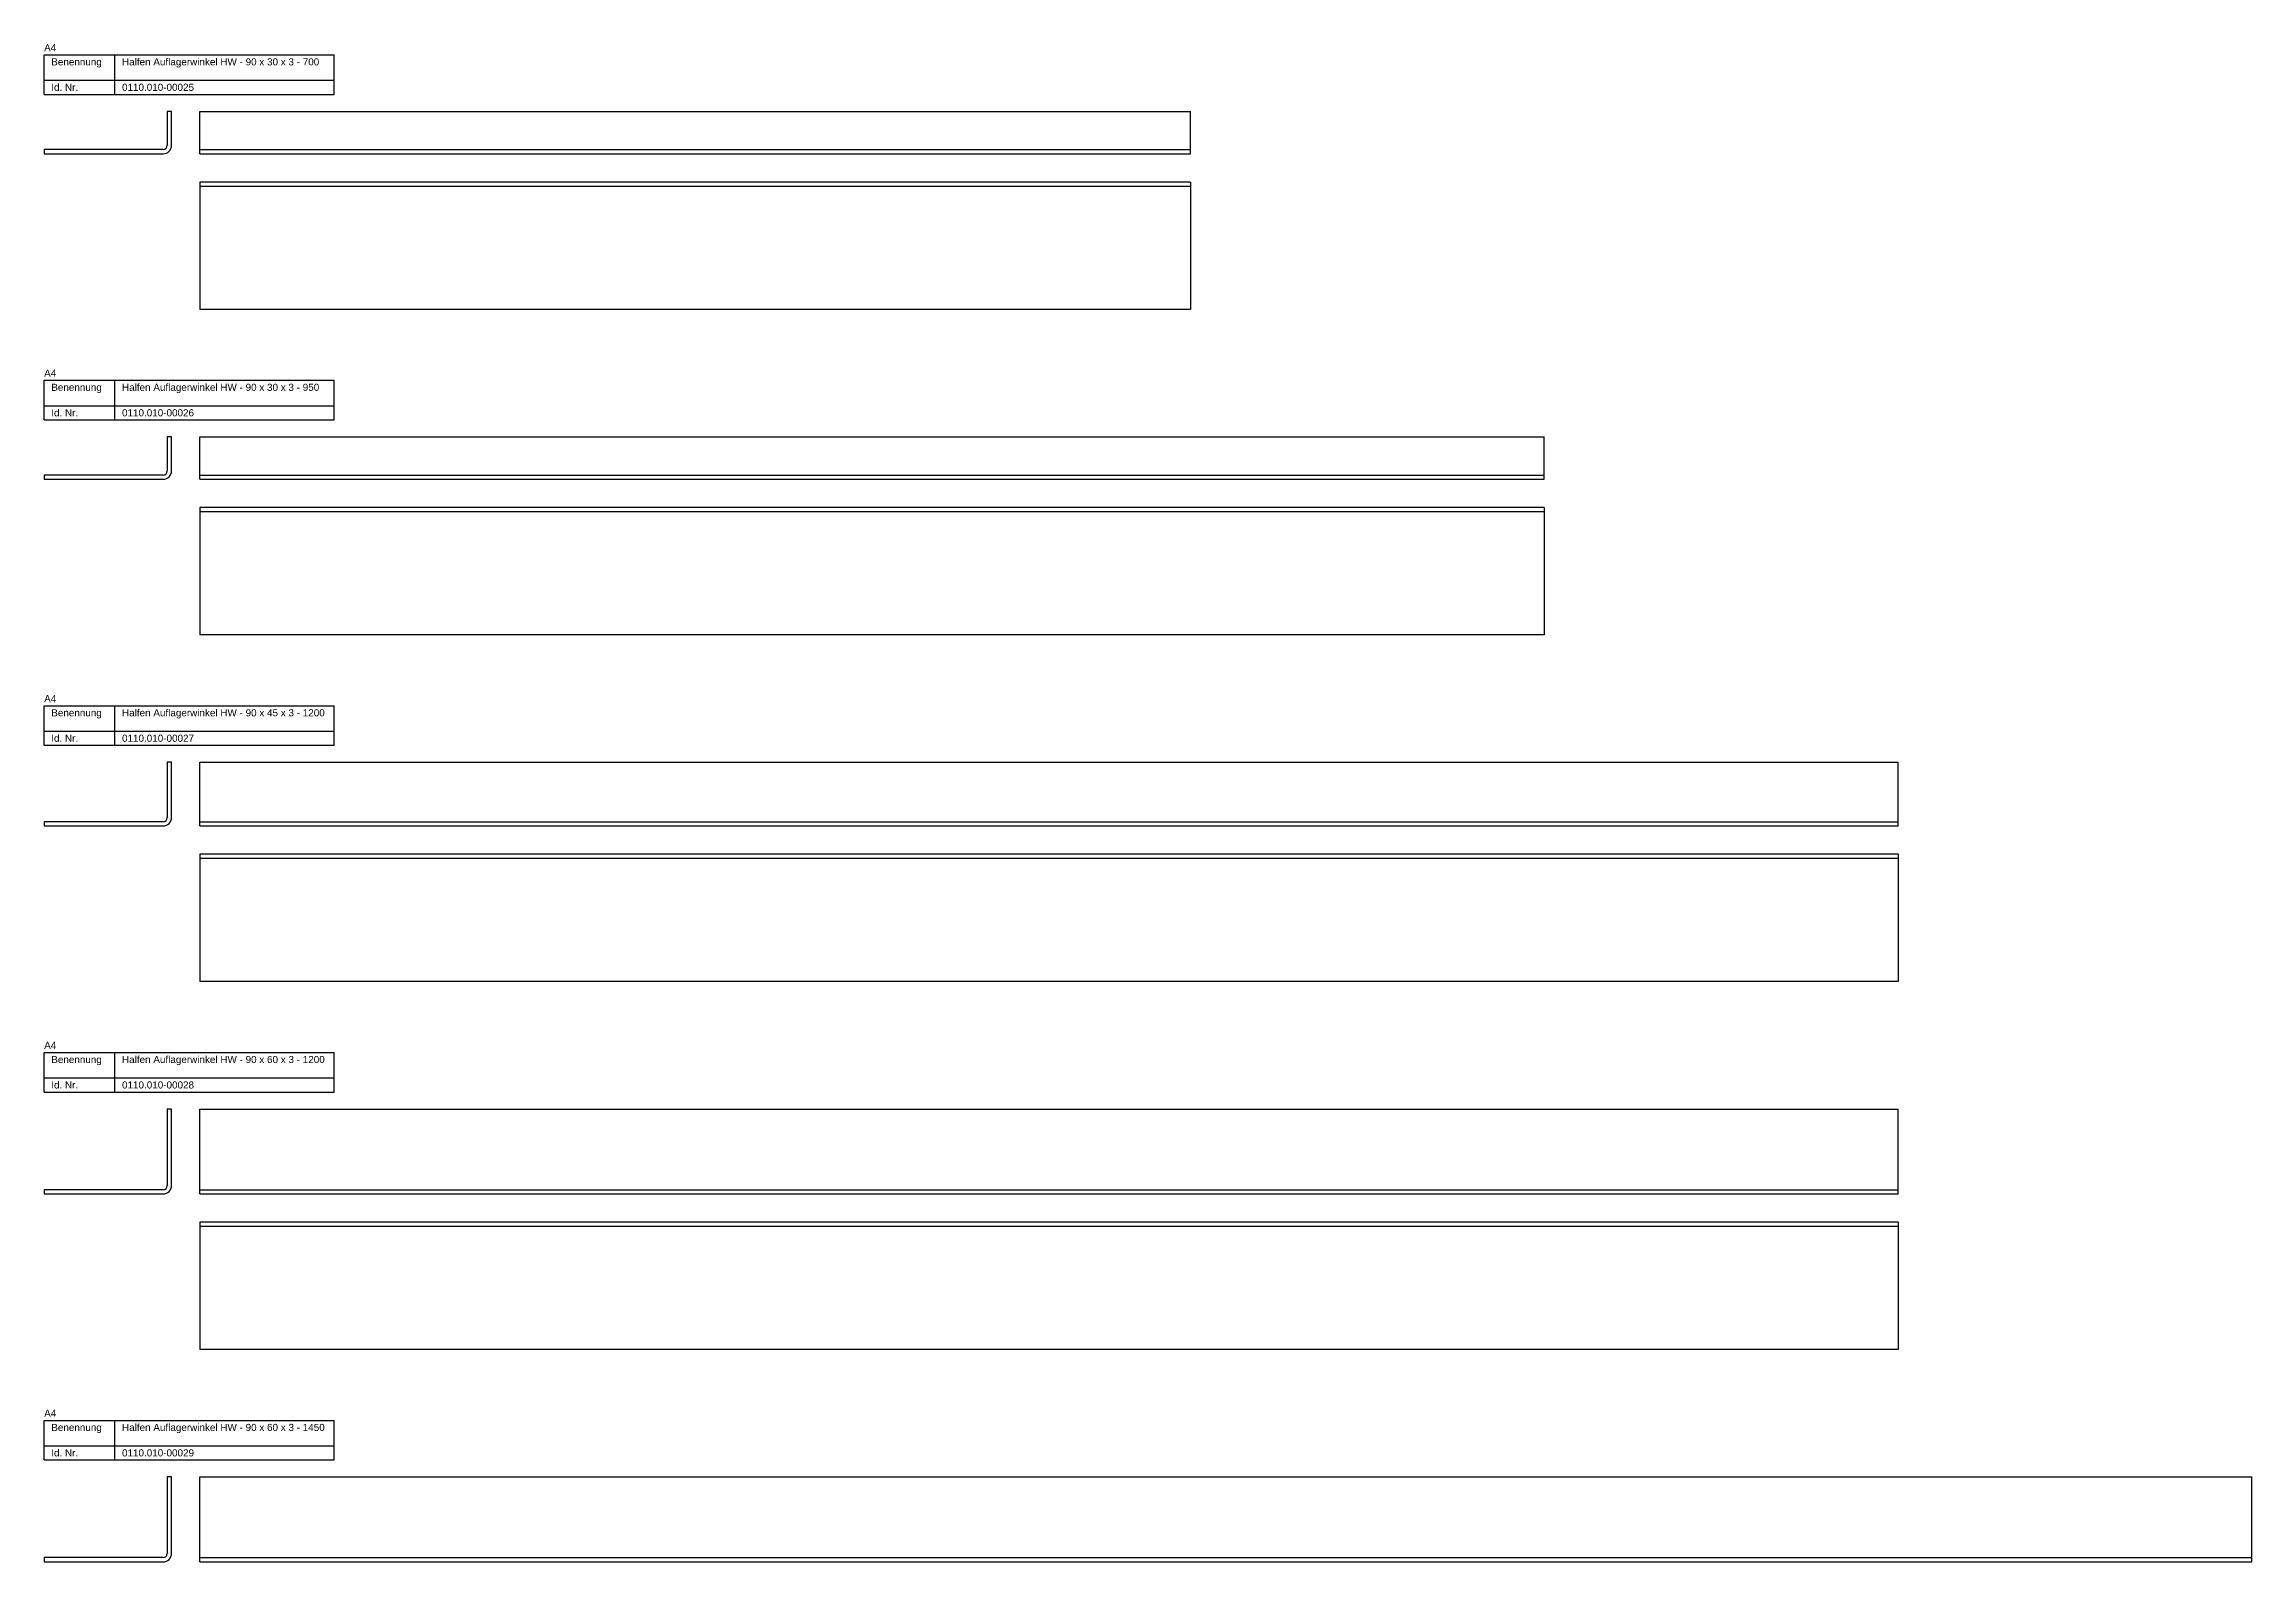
# Model space of a CAD drawing. Header units: millimetres. Extents: x 3 to 3458, y -4052 to 271.
# Drawn here: x 1148 to 2708, y -802 to 271 of the extents above; entities that cross this region are included whole.
import ezdxf

# ---------------------------------------------------------------- set-up
doc = ezdxf.new("R2010")
doc.units = ezdxf.units.MM
doc.layers.add('HALFEN-KONSOLANKER', color=2, linetype='CONTINUOUS')
doc.styles.add('ARIAL50', font='ARIAL.TTF', dxfattribs={"height": 5})

msp = doc.modelspace()

# ---------------------------------------------------------------- linework, layer by layer
at = {"layer": 'HALFEN-KONSOLANKER'}
for p, q in [((1148.4, 263.2), (1353.4, 263.2)), ((1148.4, 235.2), (1148.4, 263.2)), ((1198.4, 235.2), (1198.4, 263.2)), ((1353.4, 235.2), (1353.4, 263.2)), ((1148.4, 245.2), (1353.4, 245.2)), ((1148.4, 235.2), (1353.4, 235.2)), ((1235.4, 223.2), (1235.4, 199.2)), ((1238.4, 223.2), (1235.4, 223.2)), ((1238.4, 199.2), (1238.4, 223.2)), ((1258.4, 223.2), (1958.4, 223.2)), ((1258.4, 193.2), (1258.4, 223.2)), ((1958.4, 193.2), (1958.4, 223.2)), ((1232.4, 196.2), (1148.4, 196.2)), ((1148.4, 196.2), (1148.4, 193.2)), ((1148.4, 193.2), (1232.4, 193.2)), ((1258.4, 196.2), (1958.4, 196.2)), ((1258.4, 193.2), (1958.4, 193.2)), ((1958.4, 173.2), (1258.4, 173.2)), ((1258.4, 173.2), (1258.4, 83.2)), ((1958.4, 173.2), (1958.4, 83.2)), ((1958.4, 170.2), (1258.4, 170.2)), ((1958.4, 83.2), (1258.4, 83.2)), ((1148.4, 5.2), (1148.4, 33.2)), ((1148.4, 33.2), (1353.4, 33.2)), ((1198.4, 5.2), (1198.4, 33.2)), ((1353.4, 5.2), (1353.4, 33.2)), ((1148.4, 15.2), (1353.4, 15.2)), ((1148.4, 5.2), (1353.4, 5.2)), ((1235.4, -6.8), (1235.4, -30.8)), ((1238.4, -6.8), (1235.4, -6.8)), ((1238.4, -30.8), (1238.4, -6.8)), ((1258.4, -6.8), (2208.4, -6.8)), ((1258.4, -36.8), (1258.4, -6.8)), ((2208.4, -36.8), (2208.4, -6.8)), ((1232.4, -33.8), (1148.4, -33.8)), ((1148.4, -33.8), (1148.4, -36.8)), ((1148.4, -36.8), (1232.4, -36.8)), ((1258.4, -33.8), (2208.4, -33.8)), ((1258.4, -36.8), (2208.4, -36.8)), ((2208.4, -56.8), (1258.4, -56.8)), ((1258.4, -56.8), (1258.4, -146.8)), ((2208.4, -59.8), (1258.4, -59.8)), ((2208.4, -56.8), (2208.4, -146.8)), ((2208.4, -146.8), (1258.4, -146.8)), ((1148.4, -196.8), (1353.4, -196.8)), ((1148.4, -224.8), (1148.4, -196.8)), ((1198.4, -224.8), (1198.4, -196.8)), ((1353.4, -224.8), (1353.4, -196.8)), ((1148.4, -214.8), (1353.4, -214.8)), ((1148.4, -224.8), (1353.4, -224.8)), ((1235.4, -236.8), (1235.4, -275.8)), ((1238.4, -236.8), (1235.4, -236.8)), ((1238.4, -275.8), (1238.4, -236.8)), ((1258.4, -236.8), (2458.4, -236.8)), ((1258.4, -281.8), (1258.4, -236.8)), ((2458.4, -281.8), (2458.4, -236.8)), ((1232.4, -278.8), (1148.4, -278.8)), ((1148.4, -278.8), (1148.4, -281.8)), ((1258.4, -278.8), (2458.4, -278.8)), ((1148.4, -281.8), (1232.4, -281.8)), ((1258.4, -281.8), (2458.4, -281.8)), ((1258.4, -301.8), (1258.4, -391.8)), ((2458.4, -301.8), (1258.4, -301.8)), ((2458.4, -304.8), (1258.4, -304.8)), ((2458.4, -301.8), (2458.4, -391.8)), ((2458.4, -391.8), (1258.4, -391.8)), ((1148.4, -441.8), (1353.4, -441.8)), ((1148.4, -469.8), (1148.4, -441.8)), ((1198.4, -469.8), (1198.4, -441.8)), ((1353.4, -469.8), (1353.4, -441.8)), ((1148.4, -459.8), (1353.4, -459.8)), ((1148.4, -469.8), (1353.4, -469.8)), ((1235.4, -481.8), (1235.4, -535.8)), ((1238.4, -481.8), (1235.4, -481.8)), ((1238.4, -535.8), (1238.4, -481.8)), ((1258.4, -481.8), (2458.4, -481.8)), ((1258.4, -541.8), (1258.4, -481.8)), ((2458.4, -541.8), (2458.4, -481.8)), ((1232.4, -538.8), (1148.4, -538.8)), ((1148.4, -538.8), (1148.4, -541.8)), ((1148.4, -541.8), (1232.4, -541.8)), ((1258.4, -538.8), (2458.4, -538.8)), ((1258.4, -541.8), (2458.4, -541.8)), ((2458.4, -561.8), (1258.4, -561.8)), ((1258.4, -561.8), (1258.4, -651.8)), ((2458.4, -564.8), (1258.4, -564.8)), ((2458.4, -561.8), (2458.4, -651.8)), ((2458.4, -651.8), (1258.4, -651.8)), ((1148.4, -701.8), (1353.4, -701.8)), ((1148.4, -729.8), (1148.4, -701.8)), ((1198.4, -729.8), (1198.4, -701.8)), ((1353.4, -729.8), (1353.4, -701.8)), ((1148.4, -719.8), (1353.4, -719.8)), ((1148.4, -729.8), (1353.4, -729.8)), ((1235.4, -741.8), (1235.4, -795.8)), ((1238.4, -741.8), (1235.4, -741.8)), ((1238.4, -795.8), (1238.4, -741.8)), ((1258.4, -741.8), (2708.4, -741.8)), ((1258.4, -801.8), (1258.4, -741.8)), ((2708.4, -801.8), (2708.4, -741.8)), ((1232.4, -798.8), (1148.4, -798.8)), ((1148.4, -798.8), (1148.4, -801.8)), ((1148.4, -801.8), (1232.4, -801.8)), ((1258.4, -798.8), (2708.4, -798.8)), ((1258.4, -801.8), (2708.4, -801.8))]:
    msp.add_line(p, q, dxfattribs=at)
for centre, radius in [((1232.4, 199.2), 6), ((1232.4, 199.2), 3), ((1232.4, -30.8), 6), ((1232.4, -30.8), 3), ((1232.4, -275.8), 3), ((1232.4, -275.8), 6), ((1232.4, -535.8), 6), ((1232.4, -535.8), 3), ((1232.4, -795.8), 6), ((1232.4, -795.8), 3)]:
    msp.add_arc(centre, radius, 270, 0, dxfattribs=at)

# ---------------------------------------------------------------- texts
at = {"layer": 'HALFEN-KONSOLANKER', "style": 'ARIAL50'}
for s, p in [('A4', (1148.4, 265.7)), ('Benennung', (1153.4, 255.7)), ('Halfen Auflagerwinkel HW - 90 x 30 x 3 - 700', (1203.4, 255.7)), ('Id. Nr.', (1153.4, 237.7)), ('0110.010-00025', (1203.4, 237.7)), ('A4', (1148.4, 35.7)), ('Benennung', (1153.4, 25.7)), ('Halfen Auflagerwinkel HW - 90 x 30 x 3 - 950', (1203.4, 25.7)), ('Id. Nr.', (1153.4, 7.7)), ('0110.010-00026', (1203.4, 7.7)), ('A4', (1148.4, -194.3)), ('Benennung', (1153.4, -204.3)), ('Halfen Auflagerwinkel HW - 90 x 45 x 3 - 1200', (1203.4, -204.3)), ('Id. Nr.', (1153.4, -222.3)), ('0110.010-00027', (1203.4, -222.3)), ('A4', (1148.4, -439.3)), ('Benennung', (1153.4, -449.3)), ('Halfen Auflagerwinkel HW - 90 x 60 x 3 - 1200', (1203.4, -449.3)), ('Id. Nr.', (1153.4, -467.3)), ('0110.010-00028', (1203.4, -467.3)), ('A4', (1148.4, -699.3)), ('Benennung', (1153.4, -709.3)), ('Halfen Auflagerwinkel HW - 90 x 60 x 3 - 1450', (1203.4, -709.3)), ('Id. Nr.', (1153.4, -727.3)), ('0110.010-00029', (1203.4, -727.3))]:
    msp.add_text(s, height=5, dxfattribs=at).set_placement(p)

doc.saveas('drawing.dxf')
